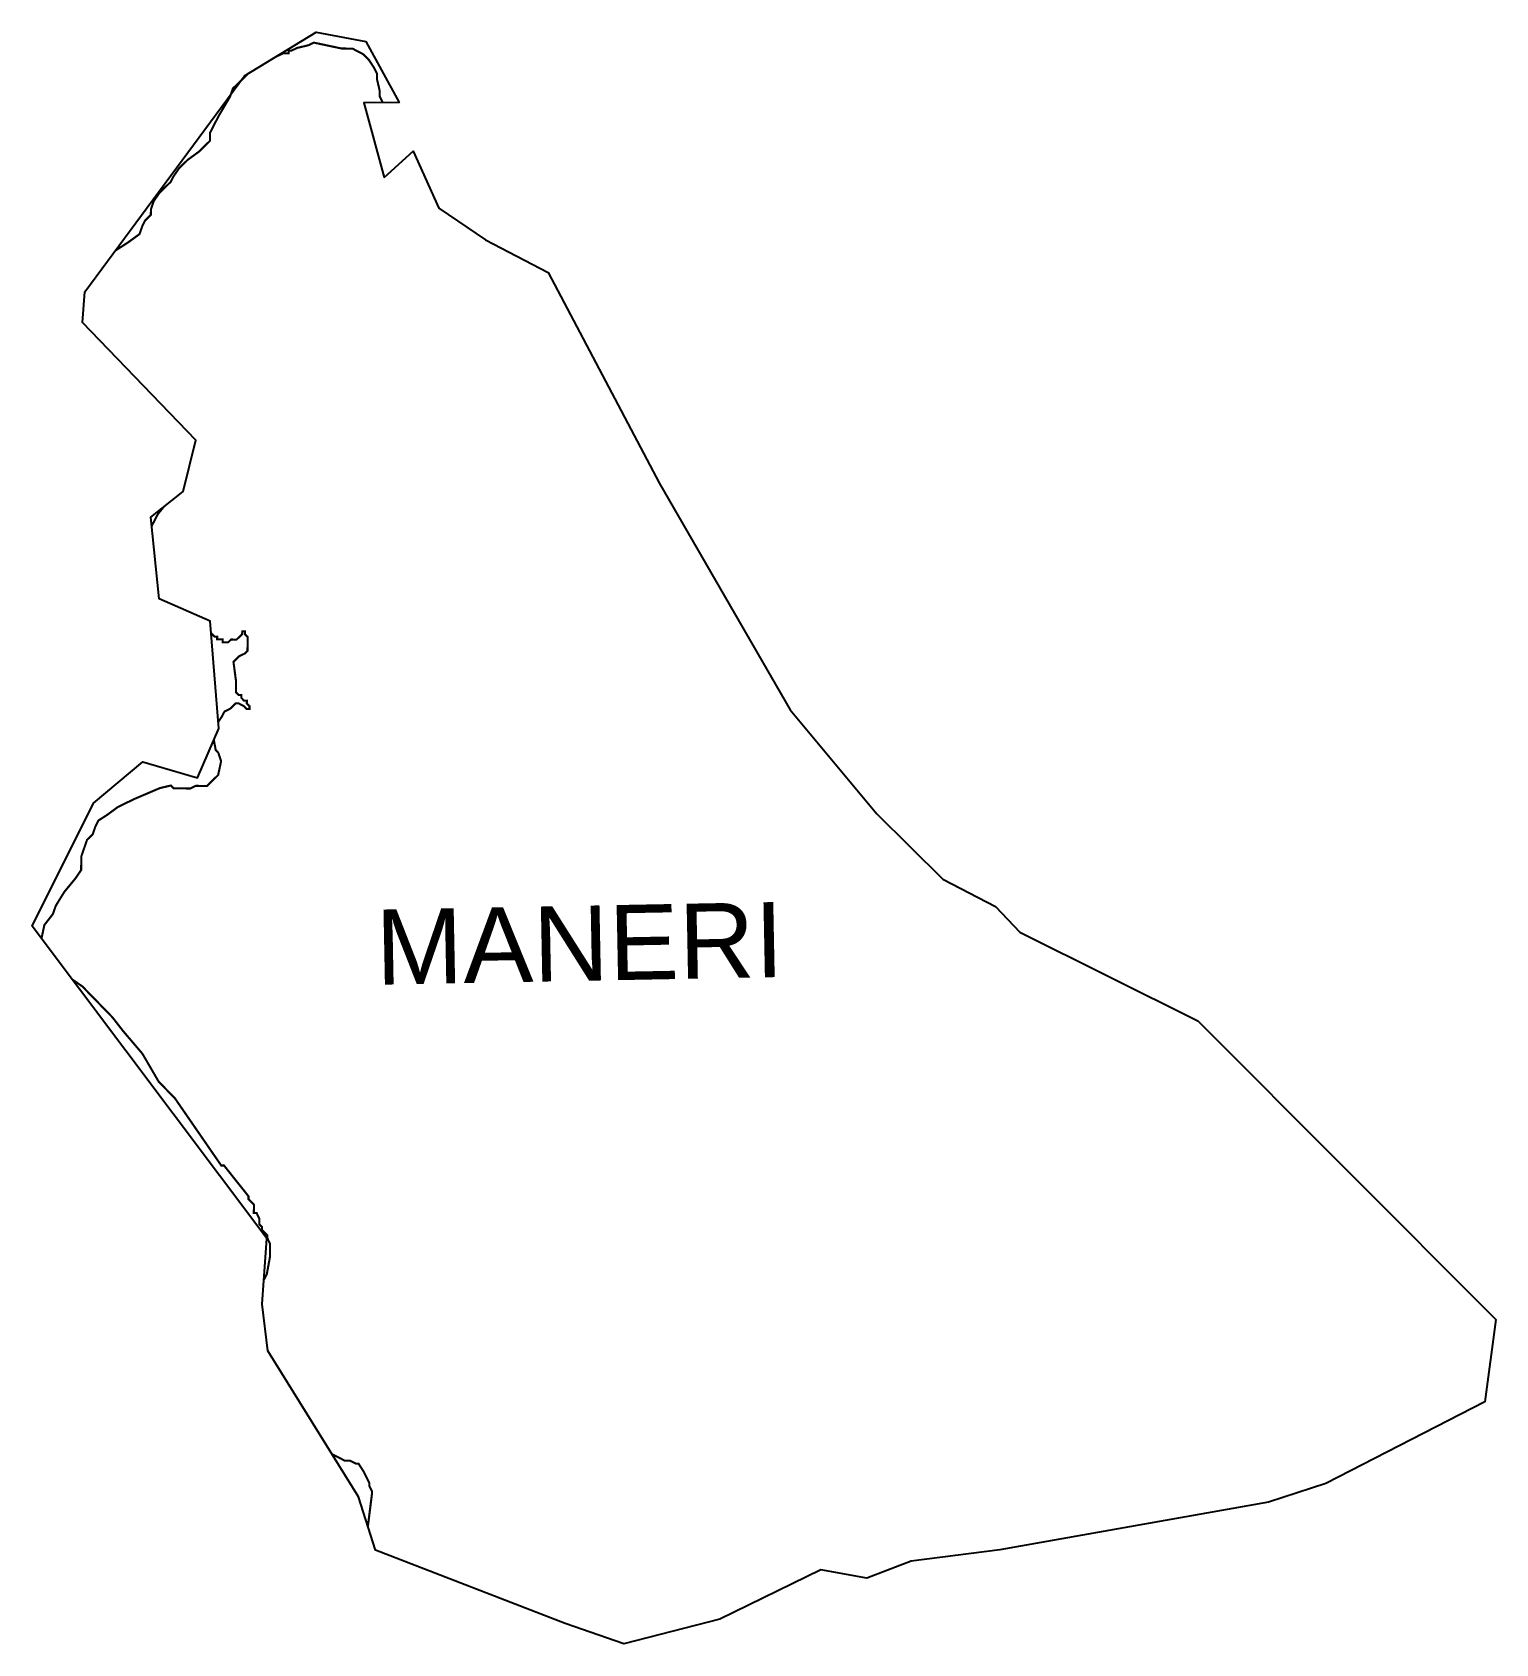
# Model space of a CAD drawing. Header units: metres. Extents: x 281736 to 283854, y 2020531 to 2022864.
import ezdxf

# ---------------------------------------------------------------- set-up
doc = ezdxf.new("R2010")
doc.units = ezdxf.units.M
for name, color, linetype in [('HAZARDS LINE', 1, 'Continuous'), ('village', 3, 'Continuous'), ('VILLAGE NAME', 250, 'Continuous')]:
    doc.layers.add(name, color=color, linetype=linetype)
doc.styles.get("Standard").update_dxf_attribs({"font": 'simplex.shx'})

msp = doc.modelspace()

# ---------------------------------------------------------------- linework, layer by layer
at = {"color": 3, "flags": 128}
msp.add_lwpolyline([(283130.3, 2021598.3), (283165.8, 2021561)], dxfattribs=at)
at = {"layer": 'HAZARDS LINE', "lineweight": 18, "const_width": 3.01}
for points in [[(282090.7, 2022830.1), (282091.2, 2022830.1), (282099.3, 2022834), (282107.3, 2022833.9), (282107.3, 2022837.9), (282111.3, 2022837.8), (282119.4, 2022841.7), (282135.5, 2022845.5), (282143.6, 2022849.4), (282183.6, 2022840.9), (282199.6, 2022840.7), (282215.5, 2022832.4), (282223.4, 2022824.3), (282231.3, 2022812.2), (282235.2, 2022804.1), (282235.1, 2022796.1), (282238.9, 2022780), (282238.8, 2022772), (282242.7, 2022763.9), (282243.5, 2022762.6)], [(281856.7, 2022548.4), (281875.1, 2022560.3), (281891.3, 2022572.1), (281895.5, 2022584.1), (281899.6, 2022592.1), (281907.7, 2022600), (281907.8, 2022608), (281912, 2022620), (281920.2, 2022631.9), (281928.3, 2022639.8), (281936.4, 2022647.7), (281940.5, 2022655.7), (281948.7, 2022667.6), (281960.9, 2022679.5), (281977.1, 2022691.3), (281985.2, 2022699.2), (281993.3, 2022707.1), (281993.5, 2022719.1), (282005.8, 2022743), (282022.3, 2022770.9), (282026.4, 2022782.8), (282034.5, 2022790.8), (282048.3, 2022804.2)], [(281909, 2022148.7), (281909.7, 2022150.9), (281918, 2022166.8), (281926.4, 2022177.1)], [(282005.2, 2021865.5), (282010.2, 2021872.9), (282014.4, 2021880.8), (282022.4, 2021884.7), (282030.6, 2021892.6), (282034.6, 2021892.6), (282042.5, 2021888.5), (282046.5, 2021884.4), (282050.5, 2021884.4), (282050.5, 2021888.4), (282046.6, 2021892.4), (282046.6, 2021896.4), (282042.6, 2021896.5), (282038.7, 2021900.6), (282038.7, 2021904.6), (282034.7, 2021904.6), (282030.8, 2021908.7), (282031, 2021924.7), (282027.3, 2021952.8), (282031.4, 2021956.8), (282035.5, 2021960.7), (282043.5, 2021964.6), (282047.6, 2021968.6), (282047.9, 2021988.6), (282043.9, 2021992.7), (282044, 2021996.7), (282040, 2021996.8), (282039.9, 2021992.8), (282035.8, 2021988.8), (282031.8, 2021984.9), (282023.8, 2021985), (282019.7, 2021981), (282011.7, 2021981.1), (282011.7, 2021985.1), (282003.7, 2021985.2), (282003.8, 2021989.2), (281999.8, 2021989.3), (281995.8, 2021993.4), (281994.8, 2021993.9)], [(281749.4, 2021551.9), (281753.6, 2021571.6), (281765.9, 2021587.4), (281770.1, 2021599.4), (281782.3, 2021619.3), (281798.6, 2021639.1), (281806.8, 2021651.1), (281807.1, 2021671.1), (281815.4, 2021695), (281819.5, 2021699), (281823.6, 2021703), (281827.7, 2021714.9), (281831.8, 2021722.9), (281844, 2021730.7), (281860.2, 2021742.6), (281884.4, 2021754.3), (281920.7, 2021769.8), (281936.8, 2021773.6), (281940.7, 2021769.6), (281964.8, 2021769.2), (281972.8, 2021773.1), (281988.9, 2021772.9), (281997, 2021780.8), (282005.1, 2021788.7), (282009.4, 2021808.7), (282005.5, 2021820.8), (282001.6, 2021824.9), (281998.9, 2021839.5)], [(282071.5, 2021058.1), (282071.5, 2021058.1), (282075.6, 2021066.1), (282080, 2021090.1), (282080.2, 2021110.1), (282076.3, 2021118.2), (282076.4, 2021122.2), (282072.4, 2021126.2), (282068.5, 2021130.3), (282068.5, 2021134.3), (282064.6, 2021138.4), (282064.7, 2021146.4), (282060.8, 2021154.5), (282056.8, 2021154.5), (282056.9, 2021166.5), (282053, 2021170.6), (282049, 2021174.7), (282049.1, 2021178.7), (282013.6, 2021223.3), (282009.6, 2021223.3), (281942.7, 2021320.4), (281919, 2021344.8), (281895.5, 2021385.2), (281867.8, 2021417.7), (281852.1, 2021437.9), (281828.4, 2021462.3), (281808.6, 2021482.6), (281793.9, 2021492.7)], [(282221.9, 2020700.9), (282227.7, 2020747.3), (282227.8, 2020751.3), (282223.9, 2020759.3), (282223.9, 2020763.4), (282216.1, 2020779.5), (282208.3, 2020791.6), (282204.2, 2020791.7), (282196.3, 2020795.8), (282188.3, 2020795.9), (282169.9, 2020805.4)]]:
    msp.add_lwpolyline(points, dxfattribs=at)
at = {"layer": 'village', "color": 3, "true_color": 0x00ff00}
for points in [[(283165.8, 2021561, 0), (283423.3, 2021433, 0), (283854.4, 2021000.4, 0), (283838.8, 2020880.9, 0), (283608.3, 2020762.7, 0), (283525.5, 2020735.8, 0), (283136.5, 2020666.7, 0), (283008.5, 2020650.4, 0), (282944.1, 2020625.5, 0), (282877.5, 2020637.8, 0), (282731.2, 2020566.2, 0), (282592.5, 2020530.7, 0), (282507.2, 2020560, 0), (282232.9, 2020666.3, 0), (282208.5, 2020743.3, 0), (282077, 2020954.7, 0), (282069, 2021022.6, 0), (282075.7, 2021117.8, 0), (281736, 2021569.7, 0), (281824.8, 2021748.1, 0), (281896.2, 2021807.9, 0), (281975.3, 2021784.5, 0), (282006, 2021856.1, 0), (281993.4, 2022011.6, 0), (281919.6, 2022043.8, 0), (281907.6, 2022162.2, 0), (281954.4, 2022199.3, 0), (281972.6, 2022273.8, 0), (281809, 2022444, 0), (281812.3, 2022488.3, 0), (282043.5, 2022801.2, 0), (282146.8, 2022864.4, 0), (282219.1, 2022850.9, 0), (282267.2, 2022762.7, 0), (282216.2, 2022762.4, 0), (282245.2, 2022654.2, 0)], [(282245.2, 2022654.2, 0), (282287.4, 2022692.3, 0), (282324.5, 2022609.5, 0), (282392.1, 2022563.8, 0), (282482.9, 2022516.6, 0), (282644.1, 2022210.8, 0), (282832.9, 2021883.3, 0), (282958.8, 2021732.6, 0), (283054.1, 2021638, 0), (283130.3, 2021598.3, 0)]]:
    msp.add_polyline3d(points, dxfattribs=at)

# ---------------------------------------------------------------- texts
at = {"layer": 'VILLAGE NAME', "insert": (282232, 2021593.7), "char_height": 108.748, "attachment_point": 1, "rotation": 1.1028}
msp.add_mtext_dynamic_manual_height_columns('{\\fArial|b0|i0|c0|p34;MANERI}', width=726.929, gutter_width=543.7, heights=[0], dxfattribs=at)

doc.saveas('drawing.dxf')
